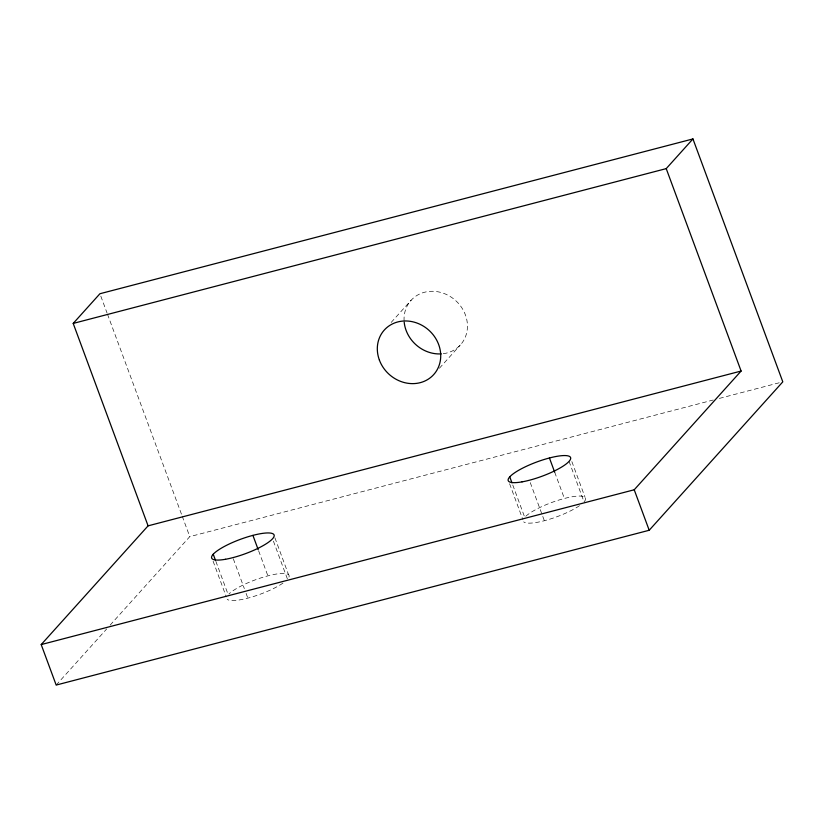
<?xml version="1.0" encoding="UTF-8"?>
<svg xmlns="http://www.w3.org/2000/svg" width="824" height="824" viewBox="0 0 824 824"><rect width="100%" height="100%" fill="white"/><g stroke="black" fill="none" stroke-linecap="round" stroke-linejoin="round"><path stroke-width="0.62" stroke-dasharray="4.12 3.09" d="M56.176 685.063L106.708 628.928M110.128 625.128L189.778 536.64L713.182 400.021M391.153 322.452L411.197 300.183M439.419 368.225L460.297 345.04M719.393 398.394L780.318 382.491M571.856 461.605L585.071 497.325M569.054 461.368L584.031 501.857A33.248 7.591 -20.3 0 0 564.399 498.469A33.248 7.591 -20.3 0 0 524.734 517.338L512.404 483.997M554.717 472.265L564.399 498.469M530.265 482.627L544.365 520.727M509.603 483.76L522.818 519.481M274.907 537.814L288.565 574.73M273.424 541.152L287.524 579.251A33.248 7.591 -20.3 0 0 268.851 575.615A33.248 7.591 -20.3 0 0 228.938 593.991M258.643 550.854L267.893 575.863M233.316 558.837L244.326 588.604M246.088 593.362L247.849 598.131M215.888 561.391L228.217 594.732M213.086 561.165L226.301 596.885M100.816 296.146L107.038 312.976M107.48 314.181L181.774 515M182.217 516.205L189.778 536.64M579.488 505.668A33.248 7.591 -20.3 0 1 547.527 519.851A33.248 7.591 -20.3 0 1 523.693 521.86M282.982 583.073A33.248 7.591 -20.3 0 1 251.011 597.256A33.248 7.591 -20.3 0 1 227.187 599.264M404.1 321.061A33.248 29.685 42 0 1 432.178 291.274A33.248 29.685 42 0 1 467.033 321.041A33.248 29.685 42 0 1 442.426 353.784"/><path stroke-width="1.24" d="M148.083 525.846L73.202 323.42L99.92 293.735L692.943 138.937L782.8 381.842L649.199 530.265L56.176 685.063L41.2 644.574L148.083 525.846L741.106 371.047L666.225 168.621L692.943 138.937M41.2 644.574L634.222 489.775L741.106 371.047M73.202 323.42L666.225 168.621M634.222 489.775L649.199 530.265M549.433 457.979L554.717 472.265M509.757 476.849L511.962 482.802M252.917 535.384L258.2 549.67M213.241 554.253L215.445 560.207M441.262 353.887A33.248 29.685 42 0 1 404.193 322.225M522.056 481.865A33.248 7.591 -20.3 0 0 570.641 458.752A33.248 7.591 -20.3 0 0 525.527 466.714A33.248 7.591 -20.3 0 0 522.056 481.865M225.539 559.269A33.248 7.591 -20.3 0 0 274.135 536.156A33.248 7.591 -20.3 0 0 229.01 544.108A33.248 7.591 -20.3 0 0 225.539 559.269M379.37 360.037A33.248 29.685 42 0 0 433.579 374.714A33.248 29.685 42 0 0 414.122 322.132A33.248 29.685 42 0 0 379.37 360.037"/></g></svg>
